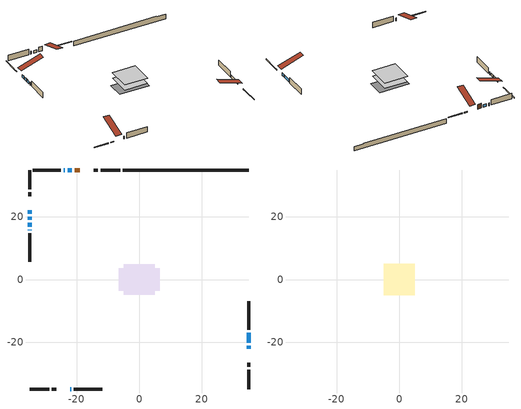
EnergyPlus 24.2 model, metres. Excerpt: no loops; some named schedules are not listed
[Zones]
conditioned space
 floor adiabatic (AdiabaticFloorConstruction): -4.93,-4.93 -4.93,4.93 4.93,4.93 4.93,-4.93 z0.45
 floor foundation (Slab1 construction): -6.5,-3.56 -6.5,3.56 6.5,3.56 6.5,-3.56 z-1.78
 wall outside (RimJoist1 construction): -6.14,35.02 -12.31,35.02 / -35.02,-35.02 -28.85,-35.02 / -35.02,35.02 -35.02,28.85 / 35.02,-35.02 35.02,-28.85 z0.45:0.75
 wall outside (RimJoist2 construction): -13.24,35.02 -14.62,35.02 / -27.92,-35.02 -26.55,-35.02 / -35.02,27.92 -35.02,26.55 / 35.02,-27.92 35.02,-26.55 z0.45:0.75
 wall outside (AdiabaticWallConstruction 1): -19.05,35.02 -20.67,35.02 z0.45:2.48
 wall outside (AdiabaticWallConstruction): -35.02,22.11 -35.02,21.06 / -21.6,35.02 -22.91,35.02 / -35.02,20.13 -35.02,19.14 / -35.02,18.21 -35.02,16.9 / 35.02,-22.11 35.02,-21.12 / 35.02,-20.19 35.02,-16.96 / -22.11,-35.02 -21.82,-35.02 / -35.02,15.97 -35.02,15.68 / -23.84,35.02 -24.13,35.02 z0.45:1.67
 wall outside (Wall1 construction): -25.06,35.02 -34.09,35.02 / -20.9,-35.02 -11.86,-35.02 / -35.02,14.75 -35.02,5.72 / 35.02,-16.04 35.02,-7 z0.45:2.89
 wall foundation (FoundationWall1 construction): -5.21,35.02,-1.78 -5.21,35.02,0.45 31,35.02,0.45 31,35.02,0.19 35.02,35.02,0.19 35.02,35.02,-1.78
 window (WindowConstruction): -35.02,22.11 -35.02,21.06 z0.45:1.67
 window (WindowConstruction 1): -21.6,35.02 -22.91,35.02 z0.45:1.67
 window (WindowConstruction 2): -35.02,20.13 -35.02,19.14 z0.45:1.67
 window (WindowConstruction 3): -35.02,18.21 -35.02,16.9 z0.45:1.67
 window (WindowConstruction 4): 35.02,-22.11 35.02,-21.12 z0.45:1.67
 window (WindowConstruction 5): 35.02,-20.19 35.02,-16.97 z0.45:1.67
 window (WindowConstruction 6): -22.11,-35.02 -21.82,-35.02 z0.45:1.67
 window (WindowConstruction 7): -35.02,15.97 -35.02,15.68 z0.45:1.67
 window (WindowConstruction 8): -23.84,35.02 -24.13,35.02 z0.45:1.67
 door (Door): -19.05,35.02 -20.67,35.02 z0.45:2.48
 ceiling adiabatic (AdiabaticFloorConstruction): 4.93,-4.93 4.93,4.93 -4.93,4.93 -4.93,-4.93 z0.45
attic - vented
 floor to conditioned space (Floor1 construction Reversed): -5.02,-5.02 -5.02,5.02 5.02,5.02 5.02,-5.02 z2.89
 roof outside (Roof1 construction): -18.12,35.02,2.89 -18.12,25.24,6.15 -15.55,25.24,6.15 -15.55,35.02,2.89; -23.04,-35.02,2.89 -23.04,-25.24,6.15 -25.62,-25.24,6.15 -25.62,-35.02,2.89; -35.02,23.04,2.89 -25.24,23.04,6.15 -25.24,25.62,6.15 -35.02,25.62,2.89; 35.02,-23.04,2.89 25.24,-23.04,6.15 25.24,-25.62,6.15 35.02,-25.62,2.89
[Building]
Building 1: Terrain=Suburbs
[Site:Location]
Moose Jaw CS_SK: Latitude {deg}=50.33; Longitude {deg}=-105.54; Time Zone {hr}=-6; Elevation {m}=577; Keep Site Location Information=Yes
[Site:GroundTemperature:Shallow]
-1.16478, -3.46141, -3.64533, -2.55546, 1.81975, 6.17459, 9.95, 12.3416, 12.5448, 10.5996, 6.92049, 2.69924
[Site:WaterMainsTemperature]
Calculation Method=Schedule; Temperature Schedule=mains temperature schedule
[Material] Roughness=Rough; Thermal Absorptance=0.9
Name | Thickness {m} | Conductivity {W/m-K} | Density {kg/m3} | Specific Heat {J/kg-K} | Solar Absorptance | Visible Absorptance
asphalt or fiberglass shingles | 0.00635 | 0.162714 | 1121.4 | 1465.45 | 0.84 | 0.84
ceiling loosefill ins | 0.0846667 | 0.0480833 | 16.02 | 1046.75 | 0.7 | 0.7
ceiling stud and cavity | 0.1397 | 1.72459 | 65.682 | 1177.47 | 0.7 | 0.7
concrete 4.0 in. | 0.1016 | 1.803125 | 2242.8 | 837.4 | 0.7 | 0.7
concrete 8.0 in. | 0.2032 | 1.803125 | 2242.8 | 837.4 | 0.7 | 0.7
door material | 0.04445 | 0.0451087 | 512.64 | 1214.23 | 0.7 | 0.7
exterior vertical ins | 0.000681111 | 0.029427 | 32.04 | 1214.23 | 0.7 | 0.7
floor covering | 0.0127 | 0.0433444 | 54.468 | 1339.84 | 0.6 | 0.6
floor rigid ins; wall rigid ins | 0.512978 | 0.029427 | 32.04 | 1214.23 | 0.7 | 0.7
floor stud and cavity | 0.1397 | 1.75129 | 37.0049 | 1207.88 | 0.7 | 0.7
furniture material conditioned space 1 | 0.1524 | 0.115458 | 640.8 | 1214.23 | 0.6 | 0.6
gypsum board | 0.0127 | 0.160291 | 801 | 837.4 | 0.6 | 0.6
osb sheathing 0.5 in. | 0.0127 | 0.115458 | 512.64 | 1214.23 | 0.7 | 0.7
osb sheathing 0.75 in. | 0.01905 | 0.115458 | 512.64 | 1214.23 | 0.7 | 0.7
osb sheathing 2.0 in. | 0.0508 | 0.115458 | 512.64 | 1214.23 | 0.7 | 0.7
rim joist stud and cavity | 0.0508 | 0.271007 | 50.32683 | 1063.81 | 0.6 | 0.6
rim joist stud and cavity 1 | 0.0508 | 0.0498635 | 125.044 | 1163.47 | 0.6 | 0.6
wall stud and cavity | 0.1397 | 0.114651 | 139.0536 | 1170.24 | 0.7 | 0.7
wall stud and cavity 1 | 0.0889 | 0.380278 | 52.3479 | 1209.89 | 0.7 | 0.7
wall stud and cavity 2 | 0.0889 | 0.391764 | 83.0341 | 1211.67 | 0.7 | 0.7
wood siding | 0.0254 | 0.102417 | 544.68 | 1172.36 | 0 | 0
wood siding 1; wood siding 2; wood siding 3 | 0.0254 | 0.102417 | 544.68 | 1172.36 | 0.7 | 0.7
[WindowMaterial:SimpleGlazingSystem]
Name | U-Factor {W/m2-K} | Solar Heat Gain Coefficient
WindowMaterial | 2.93496 | 0.65
WindowMaterial 1 | 3.66004 | 0.7
WindowMaterial 2 | 3.77473 | 0.69
WindowMaterial 3 | 2.887263 | 0.7
WindowMaterial 4 | 5.078971 | 0.63
[Construction]
AdiabaticFloorConstruction: floor stud and cavity, floor rigid ins, osb sheathing 0.75 in., floor covering
AdiabaticWallConstruction: wood siding 2, wall rigid ins, wall stud and cavity 1, gypsum board
AdiabaticWallConstruction 1: wood siding 3, wall rigid ins, wall stud and cavity 1, gypsum board
Door: door material
Floor1 construction Reversed: gypsum board, ceiling stud and cavity, ceiling loosefill ins
FoundationWall1 construction: concrete 8.0 in.
furniture construction conditioned space 1: furniture material conditioned space 1
PartitionWallConstruction: gypsum board, wall stud and cavity 2, gypsum board
RimJoist1 construction: wood siding 1, rim joist stud and cavity
RimJoist2 construction: wood siding 1, osb sheathing 2.0 in., rim joist stud and cavity 1
Roof1 construction: asphalt or fiberglass shingles
Slab1 construction: concrete 4.0 in.
Wall1 construction: wood siding, osb sheathing 0.5 in., wall stud and cavity, gypsum board
WindowConstruction: WindowMaterial
WindowConstruction 1; WindowConstruction 3: WindowMaterial 1
WindowConstruction 2; WindowConstruction 4: WindowMaterial 2
WindowConstruction 5: WindowMaterial 3
WindowConstruction 6; WindowConstruction 7; WindowConstruction 8: WindowMaterial 4
[Zone] Multiplier=1; Part of Total Floor Area=Yes
Name | Volume {m3}
attic - vented | 53.4098
conditioned space | 474
[Space]
Name | Zone | Volume {m3}
attic - vented 1 | attic - vented | 53.4098
conditioned space 1 | conditioned space | 474
[ZoneInfiltration:EffectiveLeakageArea]
infil attic - vented 1: Zone or Space=attic - vented 1; Schedule=Always On Discrete; Effective Air Leakage Area {cm2}=3363; Stack Coefficient=0.000226771; Wind Coefficient=1.01745e-05
[ZoneMixing]
whole house fan mix: Zone or Space=attic - vented; Schedule=Always On Continuous; Design Flow Rate Calculation Method=Flow/Zone; Design Flow Rate {m3/s}=0; Source Zone or Space=conditioned space
[SurfaceProperty:ExposedFoundationPerimeter]
Slab1: Exposed Perimeter Calculation Method=TotalExposedPerimeter; Total Exposed Perimeter {m}=40.234
[InternalMass] Zone or ZoneList=conditioned space; Space or SpaceList=conditioned space 1
Name | Construction | Surface Area {m2}
furniture mass conditioned space 1 | furniture construction conditioned space 1 | 75.8522
partition wall mass | PartitionWallConstruction | 189.63
[Lights]
interior lighting: Zone or ZoneList or Space or SpaceList=conditioned space 1; Schedule=interior lighting schedule; Design Level Calculation Method=LightingLevel; Lighting Level {W}=343.2; Return Air Fraction=0; Fraction Radiant=0.6; Fraction Visible=0.2; Fraction Replaceable=1
[People]
occupants: Zone or ZoneList or Space or SpaceList=conditioned space 1; Number of People Schedule=occupants schedule; Number of People Calculation Method=People; Number of People=3; Fraction Radiant=0.314171; Sensible Heat Fraction=0.56303; Activity Level Schedule=occupants activity schedule; Carbon Dioxide Generation Rate {m3/s-W}=0; Enable ASHRAE 55 Comfort Warnings=No; Mean Radiant Temperature Calculation Type=EnclosureAveraged
[ElectricEquipment] Zone or ZoneList or Space or SpaceList=conditioned space 1; Design Level Calculation Method=EquipmentLevel
Name | Schedule | Design Level {W} | Fraction Latent | Fraction Radiant | Fraction Lost
clothes dryer | clothes dryer schedule | 140.772 | 0.015 | 0.081 | 0.85
clothes washer | clothes washer schedule | 32.1985 | 0.03 | 0.162 | 0.7
cooking range | cooking range schedule | 215.147 | 0.08 | 0.432 | 0.2
dishwasher | dishwasher schedule | 66.8632 | 0.3 | 0.18 | 0.4
fridge | fridge schedule | 72.9452 | 0 | 0.6 | 0
mech vent house fan | mech vent house fan schedule | 0 | 0 | 0 | 1
mech vent house fan cfis | mech vent house fan cfis schedule | 0 | 0 | 0 | 0
misc plug loads | misc plug loads schedule | 494.7 | 0.045 | 0.513 | 0.1
whole house fan | Always On Discrete | 0 | 0 | 0 | 1
[OtherEquipment] Zone or ZoneList or Space or SpaceList=conditioned space 1; Design Level Calculation Method=EquipmentLevel
Name | Fuel Type | Schedule | Design Level {W} | Fraction Latent | Fraction Radiant | Fraction Lost
clothes dryer 1 | Electricity | clothes dryer schedule | 0 | 0.015 | 0.081 | 0.85
cooking range 1 | Electricity | cooking range schedule | 0 | 0.08 | 0.432 | 0.2
general water use latent | None | general water use schedule | 62.594 | 1 | 0 | 0
general water use sensible | None | general water use schedule | -61.6891 | 0 | 0.6 | 0
mech vent house fan latent load | None | Always On Discrete | 0 | 1 | 0 | 0
mech vent house fan sensible load | None | Always On Discrete | 0 | 0 | 0 | 0
water heater energy adjustment1 | NaturalGas | Always On Discrete | 0.01 | 0 | 0 | 1
[ZoneInfiltration:DesignFlowRate] Zone or ZoneList or Space or SpaceList=conditioned space 1; Schedule=Always On Discrete; Design Flow Rate Calculation Method=Flow/Zone; Design Flow Rate {m3/s}=0
infil flow; natural vent flow; whole house fan flow
[AvailabilityManager:Scheduled]
furnace airloop Availability Manager: Schedule=Always On Discrete
[Foundation:Kiva]
Foundation Kiva 1: Initial Indoor Air Temperature {C}=21; Wall Height Above Grade {m}=0.450007; Wall Depth Below Slab {m}=0.2032; Custom Block Material Name 1=exterior vertical ins; Custom Block Depth 1 {m}=2.23001; Custom Block X Position 1 {m}=0.2032; Custom Block Z Position 1 {m}=0
[Foundation:Kiva:Settings]
Soil Conductivity {W/m-K}=0.849921; Soil Density {kg/m3}=1842.3; Soil Specific Heat {J/kg-K}=418.7; Ground Solar Absorptivity=0.9; Ground Thermal Absorptivity=0.9; Ground Surface Roughness {m}=0.03; Far-Field Width {m}=40; Deep-Ground Boundary Condition=ZeroFlux; Deep-Ground Depth {m}=40; Minimum Cell Dimension {m}=0.2; Maximum Cell Growth Coefficient=3; Simulation Timestep=Timestep
[Exterior:Lights]
exterior lighting: Schedule=exterior lighting schedule; Design Level {W}=75.6
[EnergyManagementSystem:GlobalVariable]
furnace_airloop_Fan_RTF
infil_program_Qfan
infil_program_Qinf
natural_vent_program_Qnv
natural_vent_program_Qwhf
[EnergyManagementSystem:Sensor]
Name | Output:Variable or Output:Meter Index Key | Output:Variable or Output:Meter
airflow_gain | infil flow | Infiltration Sensible Heat Gain Energy
airflow_gain_1 | natural vent flow | Infiltration Sensible Heat Gain Energy
airflow_gain_2 | whole house fan flow | Infiltration Sensible Heat Gain Energy
airflow_loss | infil flow | Infiltration Sensible Heat Loss Energy
airflow_loss_1 | natural vent flow | Infiltration Sensible Heat Loss Energy
airflow_loss_2 | whole house fan flow | Infiltration Sensible Heat Loss Energy
clg_load_cond |  | Cooling:EnergyTransfer:Zone:CONDITIONED SPACE
clg_sp_s; clg_sp_s_1 | cooling setpoint | Schedule Value
clothes_dryer_exhaust_0_sch_s | clothes dryer exhaust 0 schedule | Schedule Value
cool_season | cooling season schedule | Schedule Value
htg_load_cond |  | Heating:EnergyTransfer:Zone:CONDITIONED SPACE
htg_sp_s; htg_sp_s_1 | heating setpoint | Schedule Value
ig_ee_conv | clothes dryer | Electric Equipment Convective Heating Energy
ig_ee_conv_2 | cooking range | Electric Equipment Convective Heating Energy
ig_ee_conv_4 | fridge | Electric Equipment Convective Heating Energy
ig_ee_conv_5 | misc plug loads | Electric Equipment Convective Heating Energy
ig_ee_conv_6 | whole house fan | Electric Equipment Convective Heating Energy
ig_ee_rad | clothes dryer | Electric Equipment Radiant Heating Energy
ig_ee_rad_2 | cooking range | Electric Equipment Radiant Heating Energy
ig_ee_rad_4 | fridge | Electric Equipment Radiant Heating Energy
ig_ee_rad_5 | misc plug loads | Electric Equipment Radiant Heating Energy
ig_ee_rad_6 | whole house fan | Electric Equipment Radiant Heating Energy
ig_lgt_conv | interior lighting | Lights Convective Heating Energy
ig_lgt_rad | interior lighting | Lights Radiant Heating Energy
ig_lgt_vis | interior lighting | Lights Visible Radiation Heating Energy
ig_oe_conv | clothes dryer 1 | Other Equipment Convective Heating Energy
ig_oe_conv_1 | cooking range 1 | Other Equipment Convective Heating Energy
ig_oe_conv_2 | general water use latent | Other Equipment Convective Heating Energy
ig_oe_conv_3 | general water use sensible | Other Equipment Convective Heating Energy
ig_oe_conv_4 | water heater energy adjustment1 | Other Equipment Convective Heating Energy
ig_oe_rad | clothes dryer 1 | Other Equipment Radiant Heating Energy
ig_oe_rad_1 | cooking range 1 | Other Equipment Radiant Heating Energy
ig_oe_rad_2 | general water use latent | Other Equipment Radiant Heating Energy
ig_oe_rad_3 | general water use sensible | Other Equipment Radiant Heating Energy
ig_oe_rad_4 | water heater energy adjustment1 | Other Equipment Radiant Heating Energy
ig_ppl_conv | occupants | People Convective Heating Energy
ig_ppl_rad | occupants | People Radiant Heating Energy
im_conv | furniture mass conditioned space 1 | Surface Inside Face Convection Heat Gain Energy
im_conv_1 | partition wall mass | Surface Inside Face Convection Heat Gain Energy
im_ig | furniture mass conditioned space 1 | Surface Inside Face Internal Gains Radiation Heat Gain Energy
im_ig_1 | partition wall mass | Surface Inside Face Internal Gains Radiation Heat Gain Energy
im_lgt | furniture mass conditioned space 1 | Surface Inside Face Lights Radiation Heat Gain Energy
im_lgt_1 | partition wall mass | Surface Inside Face Lights Radiation Heat Gain Energy
im_sol | furniture mass conditioned space 1 | Surface Inside Face Solar Radiation Heat Gain Energy
im_sol_1 | partition wall mass | Surface Inside Face Solar Radiation Heat Gain Energy
im_surf | furniture mass conditioned space 1 | Surface Inside Face Net Surface Thermal Radiation Heat Gain Energy
im_surf_1 | partition wall mass | Surface Inside Face Net Surface Thermal Radiation Heat Gain Energy
mv_conv | mech vent house fan | Electric Equipment Convective Heating Energy
mv_conv_1 | mech vent house fan cfis | Electric Equipment Convective Heating Energy
mv_conv_2 | mech vent house fan latent load | Other Equipment Convective Heating Energy
mv_conv_3 | mech vent house fan sensible load | Other Equipment Convective Heating Energy
mv_rad | mech vent house fan | Electric Equipment Radiant Heating Energy
mv_rad_1 | mech vent house fan cfis | Electric Equipment Radiant Heating Energy
mv_rad_2 | mech vent house fan latent load | Other Equipment Radiant Heating Energy
mv_rad_3 | mech vent house fan sensible load | Other Equipment Radiant Heating Energy
natural_vent_s | natural vent schedule | Schedule Value
out_pb_s |  | Site Outdoor Air Barometric Pressure
out_wt_s |  | Site Outdoor Air Humidity Ratio
site_vw_s |  | Site Wind Speed
ss_back_out | Window1 | Surface Window Shortwave from Zone Back Out Window Heat Transfer Rate
ss_back_out_1 | Window2 | Surface Window Shortwave from Zone Back Out Window Heat Transfer Rate
ss_back_out_2 | Window3 | Surface Window Shortwave from Zone Back Out Window Heat Transfer Rate
ss_back_out_3 | Window4 | Surface Window Shortwave from Zone Back Out Window Heat Transfer Rate
ss_back_out_4 | Window5 | Surface Window Shortwave from Zone Back Out Window Heat Transfer Rate
ss_back_out_5 | Window6 | Surface Window Shortwave from Zone Back Out Window Heat Transfer Rate
ss_back_out_6 | Window7 | Surface Window Shortwave from Zone Back Out Window Heat Transfer Rate
ss_back_out_7 | Window8 | Surface Window Shortwave from Zone Back Out Window Heat Transfer Rate
ss_back_out_8 | Window9 | Surface Window Shortwave from Zone Back Out Window Heat Transfer Rate
ss_conv | Door1 | Surface Inside Face Convection Heat Gain Energy
ss_conv_1 | Window1 | Surface Inside Face Convection Heat Gain Energy
ss_conv_2 | Window2 | Surface Inside Face Convection Heat Gain Energy
ss_conv_3 | Window3 | Surface Inside Face Convection Heat Gain Energy
ss_conv_4 | Window4 | Surface Inside Face Convection Heat Gain Energy
ss_conv_5 | Window5 | Surface Inside Face Convection Heat Gain Energy
ss_conv_6 | Window6 | Surface Inside Face Convection Heat Gain Energy
ss_conv_7 | Window7 | Surface Inside Face Convection Heat Gain Energy
ss_conv_8 | Window8 | Surface Inside Face Convection Heat Gain Energy
ss_conv_9 | Window9 | Surface Inside Face Convection Heat Gain Energy
ss_ig | Door1 | Surface Inside Face Internal Gains Radiation Heat Gain Energy
ss_ig_1 | Window1 | Surface Inside Face Internal Gains Radiation Heat Gain Energy
ss_ig_2 | Window2 | Surface Inside Face Internal Gains Radiation Heat Gain Energy
ss_ig_3 | Window3 | Surface Inside Face Internal Gains Radiation Heat Gain Energy
ss_ig_4 | Window4 | Surface Inside Face Internal Gains Radiation Heat Gain Energy
ss_ig_5 | Window5 | Surface Inside Face Internal Gains Radiation Heat Gain Energy
ss_ig_6 | Window6 | Surface Inside Face Internal Gains Radiation Heat Gain Energy
ss_ig_7 | Window7 | Surface Inside Face Internal Gains Radiation Heat Gain Energy
ss_ig_8 | Window8 | Surface Inside Face Internal Gains Radiation Heat Gain Energy
ss_ig_9 | Window9 | Surface Inside Face Internal Gains Radiation Heat Gain Energy
ss_lgt | Door1 | Surface Inside Face Lights Radiation Heat Gain Energy
ss_sol | Door1 | Surface Inside Face Solar Radiation Heat Gain Energy
ss_surf | Door1 | Surface Inside Face Net Surface Thermal Radiation Heat Gain Energy
ss_surf_1 | Window1 | Surface Inside Face Net Surface Thermal Radiation Heat Gain Energy
ss_surf_2 | Window2 | Surface Inside Face Net Surface Thermal Radiation Heat Gain Energy
ss_surf_3 | Window3 | Surface Inside Face Net Surface Thermal Radiation Heat Gain Energy
ss_surf_4 | Window4 | Surface Inside Face Net Surface Thermal Radiation Heat Gain Energy
ss_surf_5 | Window5 | Surface Inside Face Net Surface Thermal Radiation Heat Gain Energy
ss_surf_6 | Window6 | Surface Inside Face Net Surface Thermal Radiation Heat Gain Energy
ss_surf_7 | Window7 | Surface Inside Face Net Surface Thermal Radiation Heat Gain Energy
ss_surf_8 | Window8 | Surface Inside Face Net Surface Thermal Radiation Heat Gain Energy
ss_surf_9 | Window9 | Surface Inside Face Net Surface Thermal Radiation Heat Gain Energy
ss_trans_in | Window1 | Surface Window Transmitted Solar Radiation Rate
ss_trans_in_1 | Window2 | Surface Window Transmitted Solar Radiation Rate
ss_trans_in_2 | Window3 | Surface Window Transmitted Solar Radiation Rate
ss_trans_in_3 | Window4 | Surface Window Transmitted Solar Radiation Rate
ss_trans_in_4 | Window5 | Surface Window Transmitted Solar Radiation Rate
ss_trans_in_5 | Window6 | Surface Window Transmitted Solar Radiation Rate
ss_trans_in_6 | Window7 | Surface Window Transmitted Solar Radiation Rate
ss_trans_in_7 | Window8 | Surface Window Transmitted Solar Radiation Rate
ss_trans_in_8 | Window9 | Surface Window Transmitted Solar Radiation Rate
ss_trans_out | Window1 | Surface Inside Face Initial Transmitted Diffuse Transmitted Out Window Solar Radiation Rate
ss_trans_out_1 | Window2 | Surface Inside Face Initial Transmitted Diffuse Transmitted Out Window Solar Radiation Rate
ss_trans_out_2 | Window3 | Surface Inside Face Initial Transmitted Diffuse Transmitted Out Window Solar Radiation Rate
ss_trans_out_3 | Window4 | Surface Inside Face Initial Transmitted Diffuse Transmitted Out Window Solar Radiation Rate
ss_trans_out_4 | Window5 | Surface Inside Face Initial Transmitted Diffuse Transmitted Out Window Solar Radiation Rate
ss_trans_out_5 | Window6 | Surface Inside Face Initial Transmitted Diffuse Transmitted Out Window Solar Radiation Rate
ss_trans_out_6 | Window7 | Surface Inside Face Initial Transmitted Diffuse Transmitted Out Window Solar Radiation Rate
ss_trans_out_7 | Window8 | Surface Inside Face Initial Transmitted Diffuse Transmitted Out Window Solar Radiation Rate
ss_trans_out_8 | Window9 | Surface Inside Face Initial Transmitted Diffuse Transmitted Out Window Solar Radiation Rate
s_conv | Floor1 | Surface Inside Face Convection Heat Gain Energy
s_conv_1 | FoundationWall1 | Surface Inside Face Convection Heat Gain Energy
s_conv_10 | RimJoist2:270 | Surface Inside Face Convection Heat Gain Energy
s_conv_11 | RimJoist2:90 | Surface Inside Face Convection Heat Gain Energy
s_conv_12 | Slab1 | Surface Inside Face Convection Heat Gain Energy
s_conv_13 | Wall1:0 | Surface Inside Face Convection Heat Gain Energy
s_conv_14 | Wall1:180 | Surface Inside Face Convection Heat Gain Energy
s_conv_15 | Wall1:270 | Surface Inside Face Convection Heat Gain Energy
s_conv_16 | Wall1:90 | Surface Inside Face Convection Heat Gain Energy
s_conv_2 | inferred conditioned ceiling | Surface Inside Face Convection Heat Gain Energy
s_conv_3 | inferred conditioned floor | Surface Inside Face Convection Heat Gain Energy
s_conv_4 | RimJoist1:0 | Surface Inside Face Convection Heat Gain Energy
s_conv_5 | RimJoist1:180 | Surface Inside Face Convection Heat Gain Energy
s_conv_6 | RimJoist1:270 | Surface Inside Face Convection Heat Gain Energy
s_conv_7 | RimJoist1:90 | Surface Inside Face Convection Heat Gain Energy
s_conv_8 | RimJoist2:0 | Surface Inside Face Convection Heat Gain Energy
s_conv_9 | RimJoist2:180 | Surface Inside Face Convection Heat Gain Energy
s_ig | Floor1 | Surface Inside Face Internal Gains Radiation Heat Gain Energy
s_ig_1 | FoundationWall1 | Surface Inside Face Internal Gains Radiation Heat Gain Energy
s_ig_10 | RimJoist2:270 | Surface Inside Face Internal Gains Radiation Heat Gain Energy
s_ig_11 | RimJoist2:90 | Surface Inside Face Internal Gains Radiation Heat Gain Energy
s_ig_12 | Slab1 | Surface Inside Face Internal Gains Radiation Heat Gain Energy
s_ig_13 | Wall1:0 | Surface Inside Face Internal Gains Radiation Heat Gain Energy
s_ig_14 | Wall1:180 | Surface Inside Face Internal Gains Radiation Heat Gain Energy
s_ig_15 | Wall1:270 | Surface Inside Face Internal Gains Radiation Heat Gain Energy
s_ig_16 | Wall1:90 | Surface Inside Face Internal Gains Radiation Heat Gain Energy
s_ig_2 | inferred conditioned ceiling | Surface Inside Face Internal Gains Radiation Heat Gain Energy
s_ig_3 | inferred conditioned floor | Surface Inside Face Internal Gains Radiation Heat Gain Energy
s_ig_4 | RimJoist1:0 | Surface Inside Face Internal Gains Radiation Heat Gain Energy
s_ig_5 | RimJoist1:180 | Surface Inside Face Internal Gains Radiation Heat Gain Energy
s_ig_6 | RimJoist1:270 | Surface Inside Face Internal Gains Radiation Heat Gain Energy
s_ig_7 | RimJoist1:90 | Surface Inside Face Internal Gains Radiation Heat Gain Energy
s_ig_8 | RimJoist2:0 | Surface Inside Face Internal Gains Radiation Heat Gain Energy
s_ig_9 | RimJoist2:180 | Surface Inside Face Internal Gains Radiation Heat Gain Energy
s_lgt | Floor1 | Surface Inside Face Lights Radiation Heat Gain Energy
s_lgt_1 | FoundationWall1 | Surface Inside Face Lights Radiation Heat Gain Energy
s_lgt_10 | RimJoist2:270 | Surface Inside Face Lights Radiation Heat Gain Energy
s_lgt_11 | RimJoist2:90 | Surface Inside Face Lights Radiation Heat Gain Energy
s_lgt_12 | Slab1 | Surface Inside Face Lights Radiation Heat Gain Energy
s_lgt_13 | Wall1:0 | Surface Inside Face Lights Radiation Heat Gain Energy
s_lgt_14 | Wall1:180 | Surface Inside Face Lights Radiation Heat Gain Energy
s_lgt_15 | Wall1:270 | Surface Inside Face Lights Radiation Heat Gain Energy
s_lgt_16 | Wall1:90 | Surface Inside Face Lights Radiation Heat Gain Energy
s_lgt_2 | inferred conditioned ceiling | Surface Inside Face Lights Radiation Heat Gain Energy
s_lgt_3 | inferred conditioned floor | Surface Inside Face Lights Radiation Heat Gain Energy
s_lgt_4 | RimJoist1:0 | Surface Inside Face Lights Radiation Heat Gain Energy
s_lgt_5 | RimJoist1:180 | Surface Inside Face Lights Radiation Heat Gain Energy
s_lgt_6 | RimJoist1:270 | Surface Inside Face Lights Radiation Heat Gain Energy
s_lgt_7 | RimJoist1:90 | Surface Inside Face Lights Radiation Heat Gain Energy
s_lgt_8 | RimJoist2:0 | Surface Inside Face Lights Radiation Heat Gain Energy
s_lgt_9 | RimJoist2:180 | Surface Inside Face Lights Radiation Heat Gain Energy
s_sol | Floor1 | Surface Inside Face Solar Radiation Heat Gain Energy
s_sol_1 | FoundationWall1 | Surface Inside Face Solar Radiation Heat Gain Energy
s_sol_10 | RimJoist2:270 | Surface Inside Face Solar Radiation Heat Gain Energy
s_sol_11 | RimJoist2:90 | Surface Inside Face Solar Radiation Heat Gain Energy
s_sol_12 | Slab1 | Surface Inside Face Solar Radiation Heat Gain Energy
s_sol_13 | Wall1:0 | Surface Inside Face Solar Radiation Heat Gain Energy
s_sol_14 | Wall1:180 | Surface Inside Face Solar Radiation Heat Gain Energy
s_sol_15 | Wall1:270 | Surface Inside Face Solar Radiation Heat Gain Energy
s_sol_16 | Wall1:90 | Surface Inside Face Solar Radiation Heat Gain Energy
s_sol_2 | inferred conditioned ceiling | Surface Inside Face Solar Radiation Heat Gain Energy
s_sol_3 | inferred conditioned floor | Surface Inside Face Solar Radiation Heat Gain Energy
s_sol_4 | RimJoist1:0 | Surface Inside Face Solar Radiation Heat Gain Energy
s_sol_5 | RimJoist1:180 | Surface Inside Face Solar Radiation Heat Gain Energy
s_sol_6 | RimJoist1:270 | Surface Inside Face Solar Radiation Heat Gain Energy
s_sol_7 | RimJoist1:90 | Surface Inside Face Solar Radiation Heat Gain Energy
s_sol_8 | RimJoist2:0 | Surface Inside Face Solar Radiation Heat Gain Energy
s_sol_9 | RimJoist2:180 | Surface Inside Face Solar Radiation Heat Gain Energy
s_surf | Floor1 | Surface Inside Face Net Surface Thermal Radiation Heat Gain Energy
s_surf_1 | FoundationWall1 | Surface Inside Face Net Surface Thermal Radiation Heat Gain Energy
s_surf_10 | RimJoist2:270 | Surface Inside Face Net Surface Thermal Radiation Heat Gain Energy
s_surf_11 | RimJoist2:90 | Surface Inside Face Net Surface Thermal Radiation Heat Gain Energy
s_surf_12 | Slab1 | Surface Inside Face Net Surface Thermal Radiation Heat Gain Energy
s_surf_13 | Wall1:0 | Surface Inside Face Net Surface Thermal Radiation Heat Gain Energy
